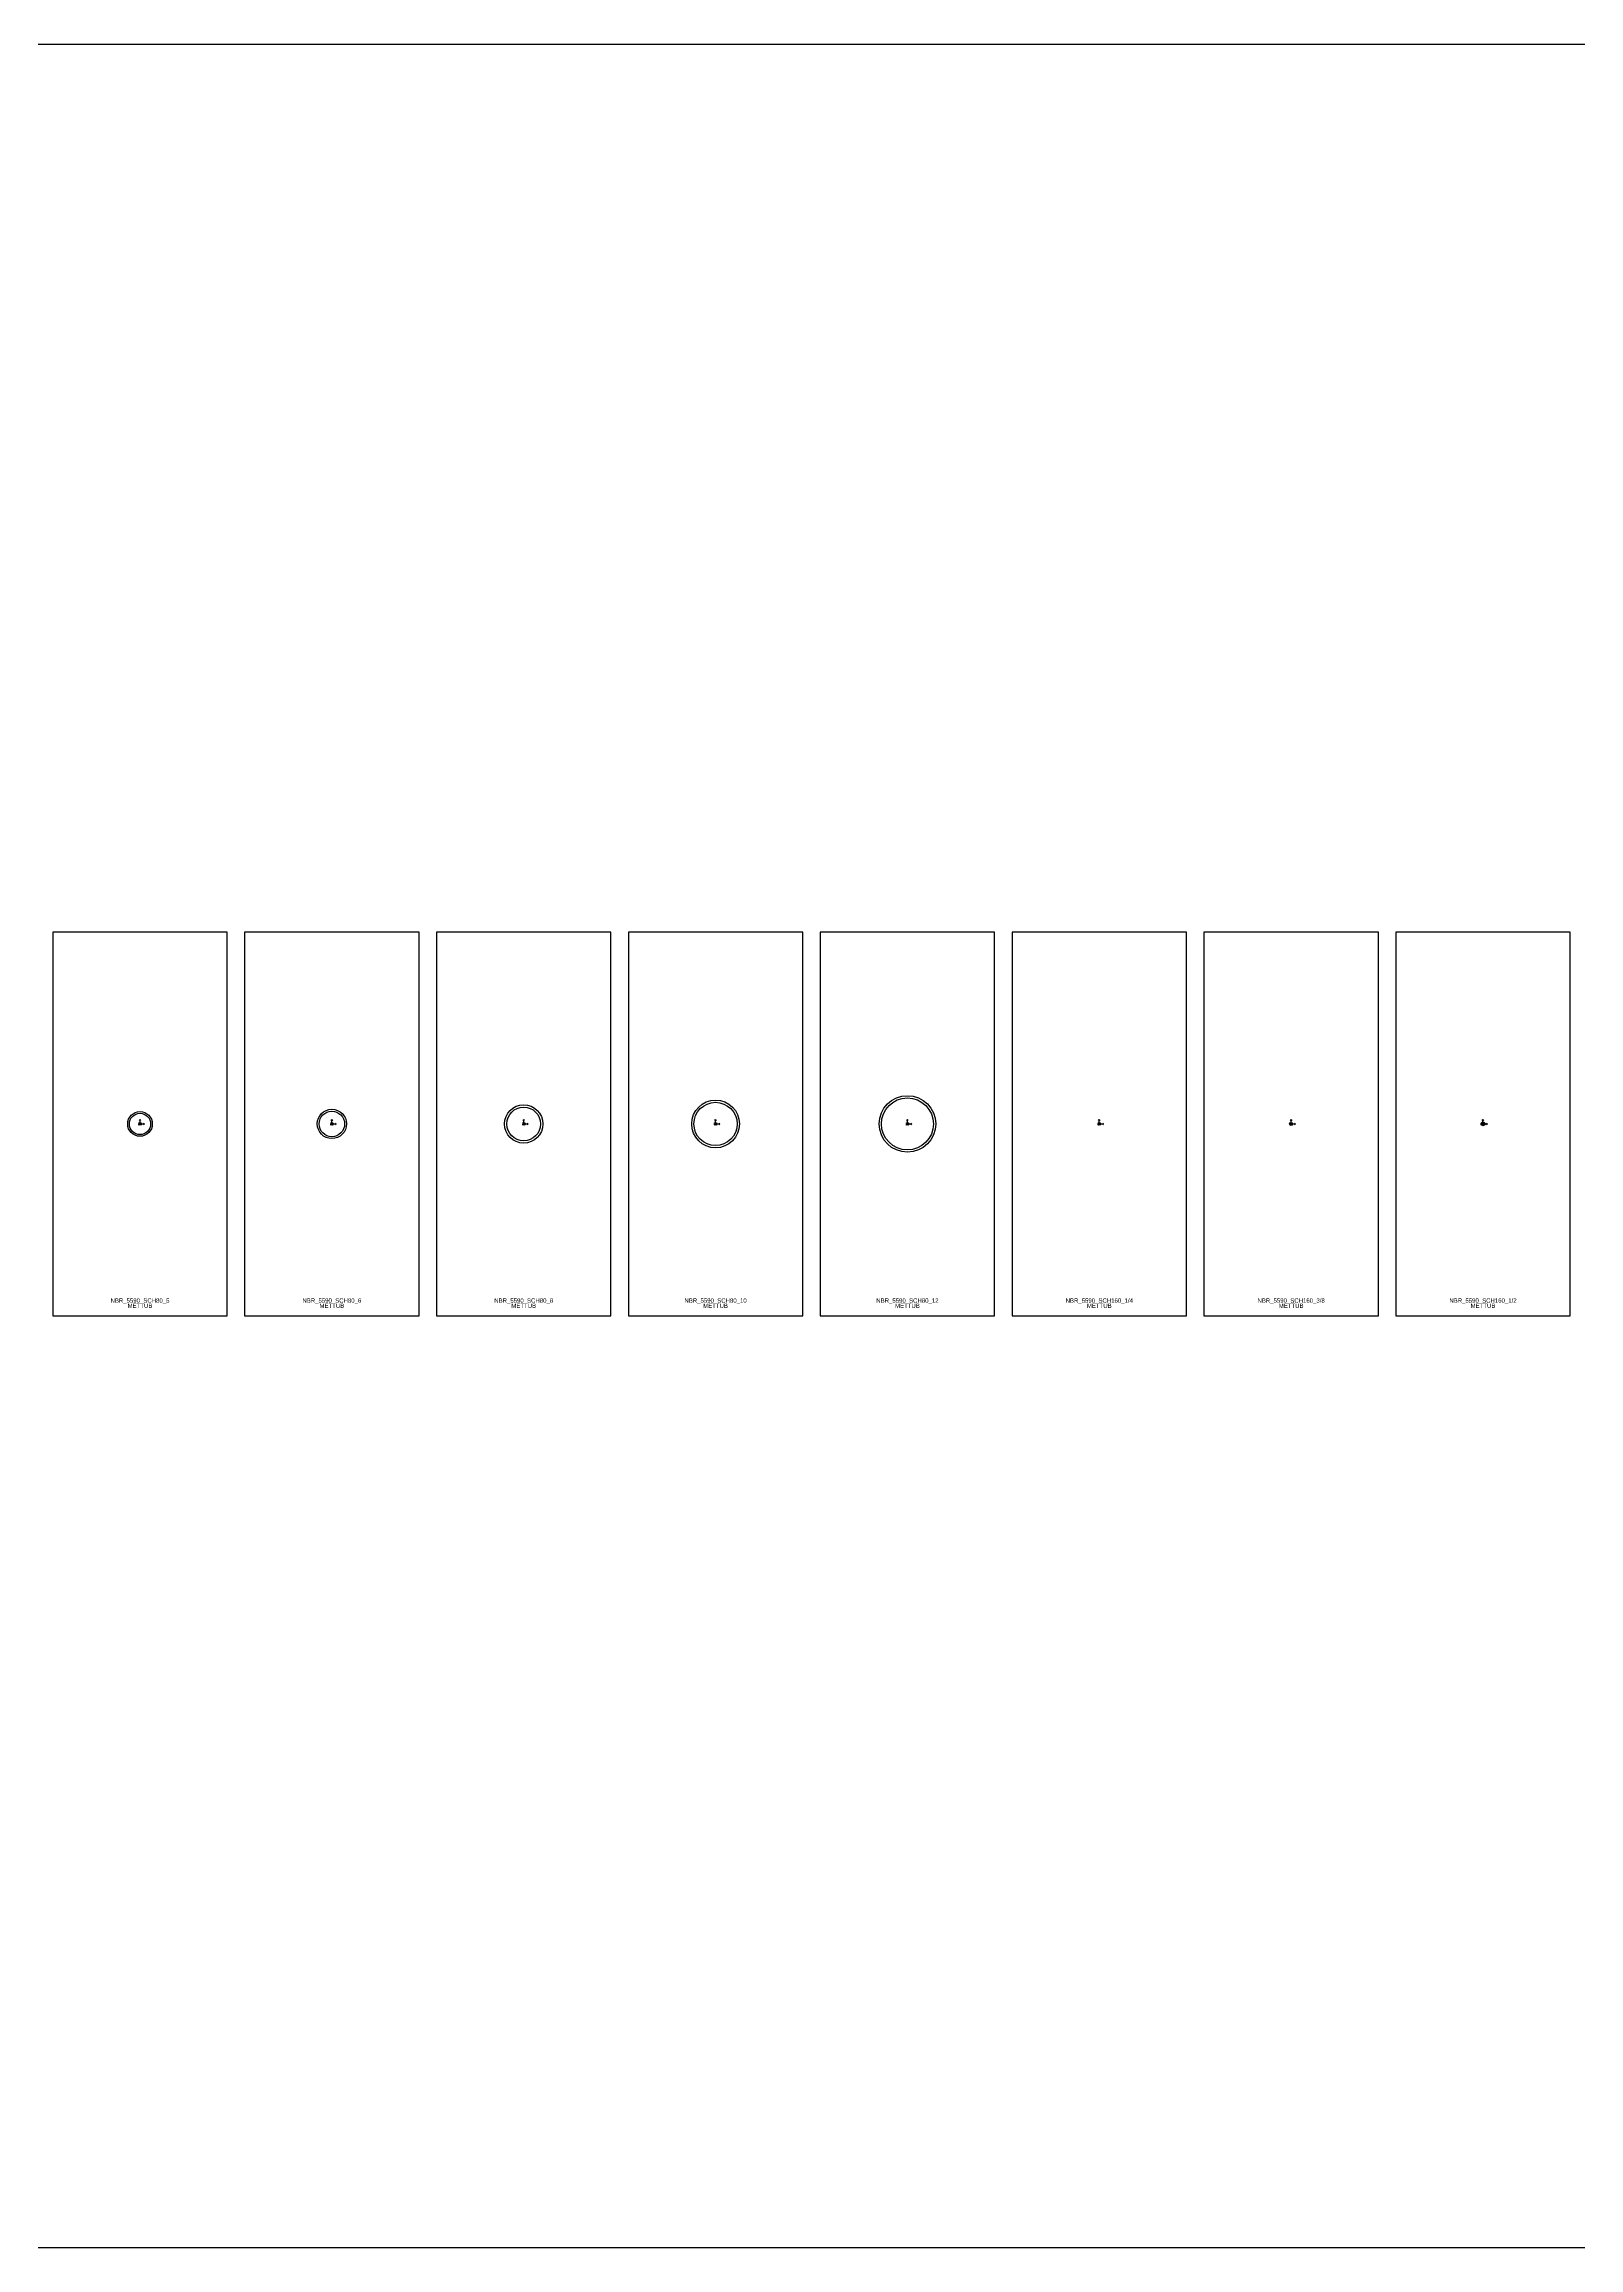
# Model space of a CAD drawing. Header units: millimetres. Extents: x -3707 to 123136, y -6444 to 6191.
# Drawn here: x 83050 to 91850, y -6444 to 6191 of the extents above; entities that cross this region are included whole.
import ezdxf
from ezdxf.enums import TextEntityAlignment as Align

# ---------------------------------------------------------------- set-up
doc = ezdxf.new("R2010")
doc.units = ezdxf.units.MM
for name, color, linetype in [('Hype_CoordinateSys', 6, 'Continuous'), ('Hype_ExactOuterSection', 8, 'Continuous'), ('Hype_Frame', 10, 'Continuous'), ('Hype_InnerSection', 2, 'Continuous'), ('Hype_OuterSection', 72, 'Continuous'), ('Hype_RefAxis', 1, 'Continuous'), ('Hype_SectionName', 41, 'Continuous'), ('Hype_TypeName', 45, 'Continuous')]:
    doc.layers.add(name, color=color, linetype=linetype)

# ---------------------------------------------------------------- blocks, each defined once
blk = doc.blocks.new('HYPE_COORDINATESYS')
at = {"layer": 'Hype_CoordinateSys', "linetype": 'Continuous'}
for p, q in [((-0.2, 0.8), (0, 1)), ((0, 0), (0, 1)), ((0.2, 0.8), (0, 1)), ((0, 0), (1, 0)), ((0.8, 0.2), (1, 0)), ((0.8, -0.2), (1, 0))]:
    blk.add_line(p, q, dxfattribs=at)
blk = doc.blocks.new('HYPE_REFAXIS4')
at = {"layer": 'Hype_ExactOuterSection'}
h = blk.add_hatch(color=4, dxfattribs=at)
edge = h.paths.add_edge_path(flags=0)
edge.add_arc((0, 0), 0.25, 0, 360)
at = {"layer": 'Hype_RefAxis', "color": 4, "linetype": 'Continuous'}
for centre in [(-1, 1), (-1, 0), (0, 1), (0, 0), (1, 1), (1, 0), (-1, -1), (0, -1), (1, -1)]:
    blk.add_circle(centre, 0.25, dxfattribs=at)
at = {"color": 4, "linetype": 'Continuous'}
blk.add_text('Middle Middle', height=0.125, dxfattribs=at).set_placement((2, 0))

msp = doc.modelspace()

# ---------------------------------------------------------------- linework, layer by layer
msp.add_lwpolyline([(-3707, 6191), (123136, 6191), (123136, -6444), (-3707, -6444)], close=True)
at = {"layer": 'Hype_ExactOuterSection'}
for centre, radius in [((86900, 0), 137), ((88000, 0), 162), ((83600, 0), 70.7), ((84700, 0), 84.1), ((85800, 0), 110), ((89100, 0), 6.86), ((90200, 0), 8.57), ((91300, 0), 10.7)]:
    msp.add_circle(centre, radius, dxfattribs=at)
at = {"layer": 'Hype_Frame'}
for points in [[(84100, 1100), (83100, 1100), (83100, -1100), (84100, -1100)], [(85200, 1100), (84200, 1100), (84200, -1100), (85200, -1100)], [(86300, 1100), (85300, 1100), (85300, -1100), (86300, -1100)], [(87400, 1100), (86400, 1100), (86400, -1100), (87400, -1100)], [(88500, 1100), (87500, 1100), (87500, -1100), (88500, -1100)], [(89600, 1100), (88600, 1100), (88600, -1100), (89600, -1100)], [(90700, 1100), (89700, 1100), (89700, -1100), (90700, -1100)], [(91800, 1100), (90800, 1100), (90800, -1100), (91800, -1100)]]:
    msp.add_lwpolyline(points, close=True, dxfattribs=at)
at = {"layer": 'Hype_InnerSection'}
for centre, radius in [((88000, 0), 149), ((83600, 0), 61.1), ((84700, 0), 73.2), ((85800, 0), 96.8), ((86900, 0), 124), ((89100, 0), 3.56), ((90200, 0), 3.82), ((91300, 0), 5.89)]:
    msp.add_circle(centre, radius, dxfattribs=at)
at = {"layer": 'Hype_OuterSection'}
for centre, radius in [((86900, 0), 137), ((88000, 0), 162), ((83600, 0), 70.7), ((84700, 0), 84.1), ((85800, 0), 110), ((89100, 0), 6.86), ((90200, 0), 8.57), ((91300, 0), 10.7)]:
    msp.add_circle(centre, radius, dxfattribs=at)

# ---------------------------------------------------------------- block references
at = {"layer": 'Hype_InnerSection', "xscale": 25, "yscale": 25, "zscale": 25}
for p in [(83600, 0), (84700, 0), (85800, 0), (86900, 0), (88000, 0), (89100, 0), (90200, 0), (91300, 0)]:
    msp.add_blockref('HYPE_COORDINATESYS', p, dxfattribs=at)
at = {"layer": 'Hype_RefAxis', "xscale": 5, "yscale": 5, "zscale": 5}
for p in [(83600, 0), (84700, 0), (85800, 0), (86900, 0), (88000, 0), (89100, 0), (90200, 0), (91300, 0)]:
    msp.add_blockref('HYPE_REFAXIS4', p, dxfattribs=at)

# ---------------------------------------------------------------- texts
at = {"layer": 'Hype_SectionName'}
for s, p in [('NBR_5590_SCH80_5', (83600, -1025)), ('NBR_5590_SCH80_6', (84700, -1025)), ('NBR_5590_SCH80_8', (85800, -1025)), ('NBR_5590_SCH80_10', (86900, -1025)), ('NBR_5590_SCH80_12', (88000, -1025)), ('NBR_5590_SCH160_1/4', (89100, -1025)), ('NBR_5590_SCH160_3/8', (90200, -1025)), ('NBR_5590_SCH160_1/2', (91300, -1025))]:
    msp.add_text(s, height=25, dxfattribs=at).set_placement(p, align=Align.CENTER)
at = {"layer": 'Hype_TypeName'}
for p in [(83600, -1055), (84700, -1055), (85800, -1055), (86900, -1055), (88000, -1055), (89100, -1055), (90200, -1055), (91300, -1055)]:
    msp.add_text('METTUB', height=25, dxfattribs=at).set_placement(p, align=Align.CENTER)

doc.saveas('drawing.dxf')
